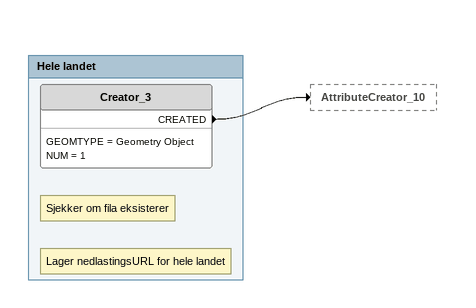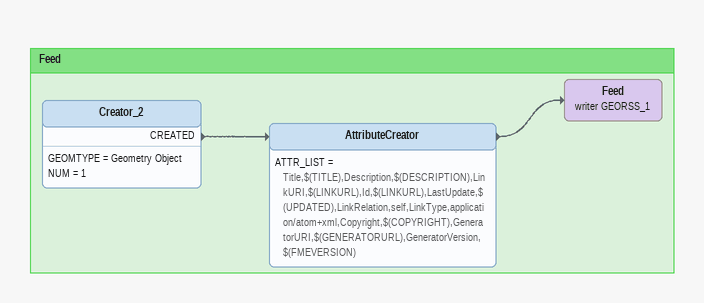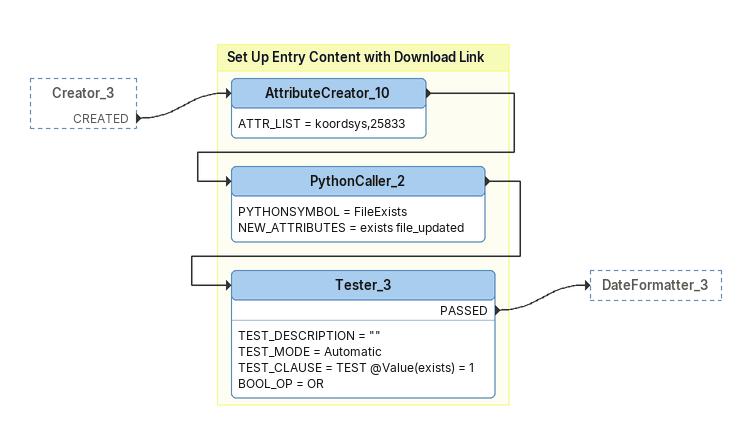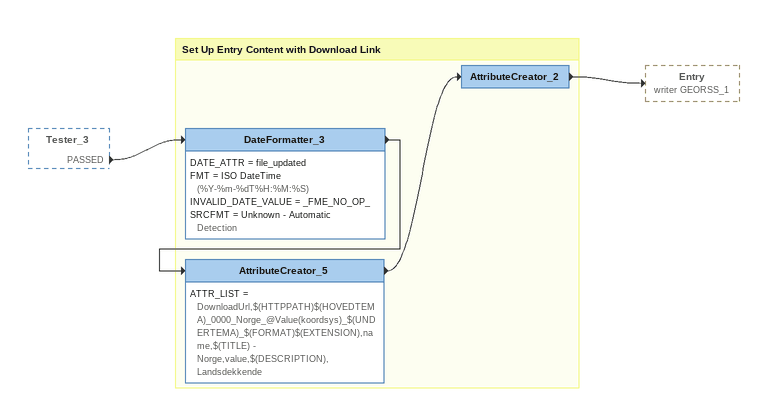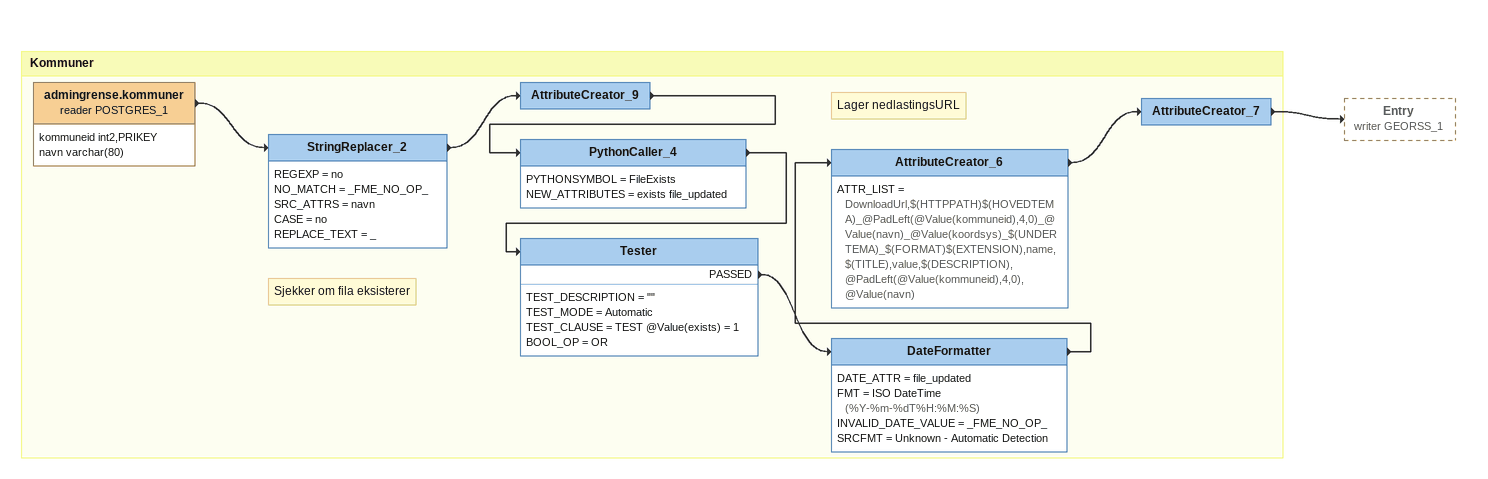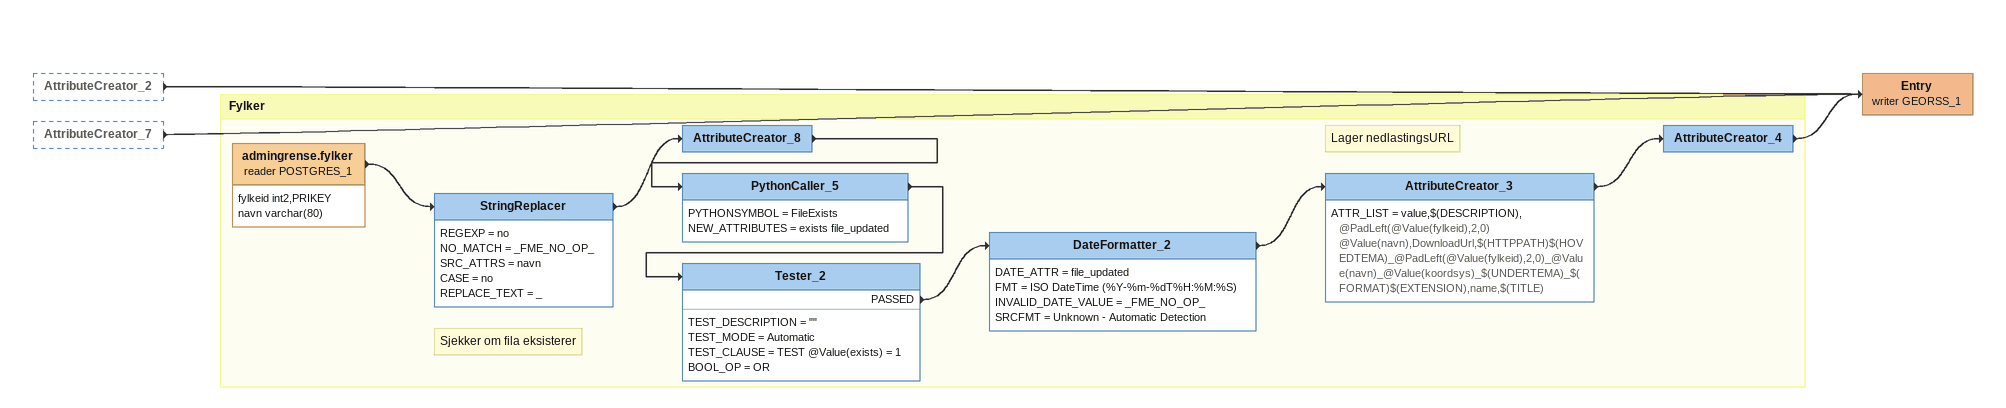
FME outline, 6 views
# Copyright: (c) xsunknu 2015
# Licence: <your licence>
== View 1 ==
Bookmark: Hele landet
Note: Lager nedlastingsURL for hele landet
Note: Sjekker om fila eksisterer
Creator_3
    GEOMTYPE = Geometry Object
    NUM = 1
    CREATED -> AttributeCreator_10

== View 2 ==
Bookmark: Feed
Creator_2
    GEOMTYPE = Geometry Object
    NUM = 1
    CREATED -> AttributeCreator
AttributeCreator
    ATTR_LIST = Title,$(TITLE),Description,$(DESCRIPTION),LinkURI,$(LINKURL),Id,$(LINKURL),LastUpdate,$(UPDATED),LinkRelation,self,LinkType,application/atom+xml,Copyright,$(COPYRIGHT),GeneratorURI,$(GENERATORURL),GeneratorVersion,$(FMEVERSION)
    -> Feed (writer GEORSS_1)
Feed (writer GEORSS_1)

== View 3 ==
Creator_3 [outside]
    CREATED -> AttributeCreator_10

Bookmark: Set Up Entry Content with Download Link
AttributeCreator_10
    ATTR_LIST = koordsys,25833
    -> PythonCaller_2
PythonCaller_2
    PYTHONSYMBOL = FileExists
    NEW_ATTRIBUTES = exists file_updated
    -> Tester_3
Tester_3
    TEST_DESCRIPTION = ""
    TEST_MODE = Automatic
    TEST_CLAUSE = TEST @Value(exists) = 1
    BOOL_OP = OR
    PASSED -> DateFormatter_3

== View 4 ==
Tester_3 [outside]
    PASSED -> DateFormatter_3

Bookmark: Set Up Entry Content with Download Link
DateFormatter_3
    DATE_ATTR = file_updated
    FMT = ISO DateTime (%Y-%m-%dT%H:%M:%S)
    INVALID_DATE_VALUE = _FME_NO_OP_
    SRCFMT = Unknown - Automatic Detection
    -> AttributeCreator_5
AttributeCreator_5
    ATTR_LIST = DownloadUrl,$(HTTPPATH)$(HOVEDTEMA)_0000_Norge_@Value(koordsys)_$(UNDERTEMA)_$(FORMAT)$(EXTENSION),name,$(TITLE) - Norge,value,$(DESCRIPTION), Landsdekkende
    -> AttributeCreator_2
AttributeCreator_2
    -> Entry (writer GEORSS_1)

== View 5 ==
Bookmark: Kommuner
admingrense.kommuner (reader POSTGRES_1)
    attributes: kommuneid int2,PRIKEY, navn varchar(80)
    -> StringReplacer_2
StringReplacer_2
    REGEXP = no
    NO_MATCH = _FME_NO_OP_
    SRC_ATTRS = navn
    CASE = no
    REPLACE_TEXT = _
    -> AttributeCreator_9
AttributeCreator_9
    -> PythonCaller_4
Note: Sjekker om fila eksisterer
PythonCaller_4
    PYTHONSYMBOL = FileExists
    NEW_ATTRIBUTES = exists file_updated
    -> Tester
Tester
    TEST_DESCRIPTION = ""
    TEST_MODE = Automatic
    TEST_CLAUSE = TEST @Value(exists) = 1
    BOOL_OP = OR
    PASSED -> DateFormatter
DateFormatter
    DATE_ATTR = file_updated
    FMT = ISO DateTime (%Y-%m-%dT%H:%M:%S)
    INVALID_DATE_VALUE = _FME_NO_OP_
    SRCFMT = Unknown - Automatic Detection
    -> AttributeCreator_6
Note: Lager nedlastingsURL
AttributeCreator_6
    ATTR_LIST = DownloadUrl,$(HTTPPATH)$(HOVEDTEMA)_@PadLeft(@Value(kommuneid),4,0)_@Value(navn)_@Value(koordsys)_$(UNDERTEMA)_$(FORMAT)$(EXTENSION),name,$(TITLE),value,$(DESCRIPTION),  @PadLeft(@Value(kommuneid),4,0), @Value(navn)
    -> AttributeCreator_7
AttributeCreator_7
    -> Entry (writer GEORSS_1)

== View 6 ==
AttributeCreator_2 [outside]
    -> Entry (writer GEORSS_1)
AttributeCreator_7 [outside]
    -> Entry (writer GEORSS_1)
Entry (writer GEORSS_1)

Bookmark: Fylker
admingrense.fylker (reader POSTGRES_1)
    attributes: fylkeid int2,PRIKEY, navn varchar(80)
    -> StringReplacer
StringReplacer
    REGEXP = no
    NO_MATCH = _FME_NO_OP_
    SRC_ATTRS = navn
    CASE = no
    REPLACE_TEXT = _
    -> AttributeCreator_8
AttributeCreator_8
    -> PythonCaller_5
Note: Sjekker om fila eksisterer
PythonCaller_5
    PYTHONSYMBOL = FileExists
    NEW_ATTRIBUTES = exists file_updated
    -> Tester_2
Tester_2
    TEST_DESCRIPTION = ""
    TEST_MODE = Automatic
    TEST_CLAUSE = TEST @Value(exists) = 1
    BOOL_OP = OR
    PASSED -> DateFormatter_2
DateFormatter_2
    DATE_ATTR = file_updated
    FMT = ISO DateTime (%Y-%m-%dT%H:%M:%S)
    INVALID_DATE_VALUE = _FME_NO_OP_
    SRCFMT = Unknown - Automatic Detection
    -> AttributeCreator_3
Note: Lager nedlastingsURL
AttributeCreator_3
    ATTR_LIST = value,$(DESCRIPTION), @PadLeft(@Value(fylkeid),2,0) @Value(navn),DownloadUrl,$(HTTPPATH)$(HOVEDTEMA)_@PadLeft(@Value(fylkeid),2,0)_@Value(navn)_@Value(koordsys)_$(UNDERTEMA)_$(FORMAT)$(EXTENSION),name,$(TITLE)
    -> AttributeCreator_4
AttributeCreator_4
    -> Entry (writer GEORSS_1)
